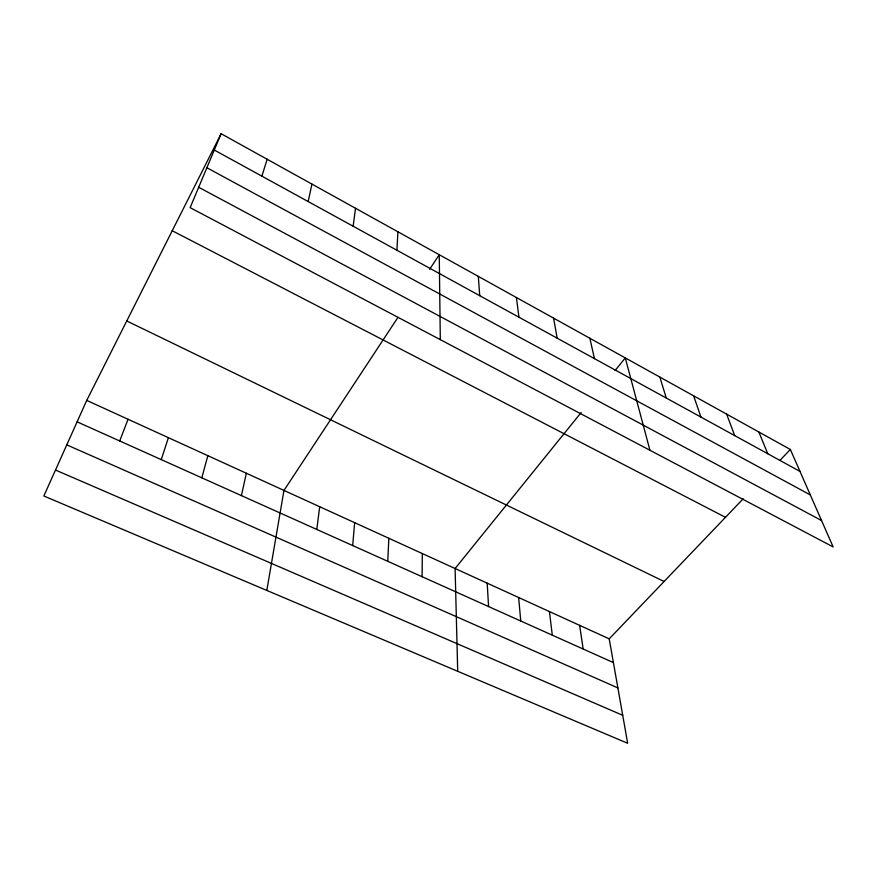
<?xml version="1.0" encoding="UTF-8"?>
<svg xmlns="http://www.w3.org/2000/svg" width="877" height="877" viewBox="0 0 877 877"><rect width="100%" height="100%" fill="white"/><g stroke="black" fill="none" stroke-linecap="round" stroke-linejoin="round"><path stroke-width="1.32" d="M422.1 576.715L422.319 553.562M387.766 561.302L388.84 538.281M396.908 250.241L397.928 231.791M352.675 545.549L354.648 522.681M316.794 529.445L319.699 506.731M353.146 226.233L355.514 208.266M266.805 590.44L283.973 490.429L397.895 317.474M308.167 201.546L311.938 184.093M241.427 495.615L246.338 473.251M201.82 477.833L207.827 455.678M261.894 176.156L267.156 159.252M161.247 459.614L168.406 437.689M119.7 440.967L128.053 419.272M221.125 133.721L190.145 207.652L833.15 546.93L790.363 449.484L221.125 133.721L86.724 400.405L43.85 495.998L627.658 743.279L609.219 638.851L743.214 498.783M429.653 269.261L439.245 254.714L440.309 339.651M581.144 412.541L455.097 568.526L457.706 671.3M615.128 370.478L625.279 357.915L649.945 450.274M779.949 460.381L790.363 449.484M55.492 470.039L622.714 715.303M66.784 444.869L617.879 687.908M77.11 421.848L613.407 662.606M86.724 400.405L609.219 638.851M126.759 320.96L664.086 581.484M172.232 230.728L725.465 517.32M198.684 187.272L821.563 520.554M206.873 167.737L810.315 494.924M214.295 150.044L799.988 471.42M758.857 432.01L767.737 453.716M726.616 414.119L734.718 435.595M693.63 395.823L700.909 417.046M659.855 377.088L666.279 398.048M589.87 338.27L594.442 358.627M553.595 318.143L557.158 338.171M579.631 625.356L583.161 649.024M516.421 297.522L518.932 317.2M549.44 611.576L552.291 635.167M518.636 597.522L520.763 621.015M478.316 276.387L479.719 295.681M487.195 583.172L488.577 606.566"/></g></svg>
